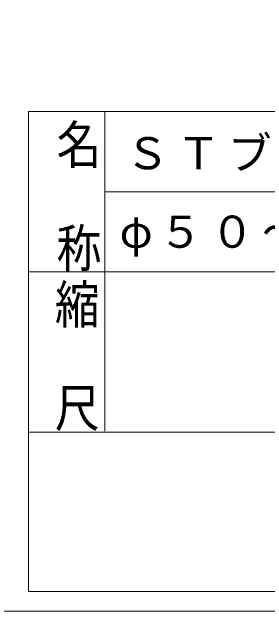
# Model space of a CAD drawing. Units: millimetres, scale not verified. Extents: x -2100 to 2100, y -1470 to 1470.
# Drawn here: x 1042 to 1298, y -1470 to -872 of the extents above; entities that cross this region are included whole.
import ezdxf
from ezdxf.enums import TextEntityAlignment as Align

# ---------------------------------------------------------------- set-up
doc = ezdxf.new("R2010")
doc.units = ezdxf.units.MM
doc.header["$LTSCALE"] = 15
doc.layers.add('0-0_図面枠', color=7, linetype='Continuous', lineweight=18)
doc.styles.add('@ＭＳ ゴシック', font='')
doc.styles.add('ＭＳ ゴシック', font='')
doc.styles.get('@ＭＳ ゴシック').set_extended_font_data('@MS Gothic')
doc.styles.get('ＭＳ ゴシック').set_extended_font_data('MS Gothic')

msp = doc.modelspace()

# ---------------------------------------------------------------- linework, layer by layer
at = {"layer": '0-0_図面枠', "color": 5}
for p, q in [((1058.9, -971.49), (1058.9, -1450.43)), ((1135.41, -971.49), (1135.41, -1131.49)), ((1058.9, -1131.49), (2076.66, -1131.49)), ((1135.41, -1131.49), (1135.41, -1290.43)), ((1058.9, -1291.49), (2076.66, -1291.49)), ((1058.9, -1450.43), (2076.66, -1450.43))]:
    msp.add_line(p, q, dxfattribs=at)
at = {"layer": '0-0_図面枠', "color": 4}
msp.add_line((1135.41, -1051.49), (2076.66, -1051.49), dxfattribs=at)
at = {"layer": '0-0_図面枠', "color": 5}
msp.add_lwpolyline([(2100, 1470), (-2100, 1470), (-2100, -1470), (2100, -1470)], close=True, dxfattribs=at)
msp.add_lwpolyline([(1058.9, -971.49), (2076.66, -971.49), (2076.66, -1450.43)], dxfattribs=at)

# ---------------------------------------------------------------- texts
at = {"layer": '0-0_図面枠', "style": '@ＭＳ ゴシック', "width": 1.15}
for s, p in [('名\u3000称', (1082.57, -978.24)), ('縮\u3000尺', (1080.79, -1137.59))]:
    msp.add_text(s, height=32.88, rotation=270, dxfattribs=at).set_placement(p, align=Align.BOTTOM_LEFT)
at = {"layer": '0-0_図面枠', "char_height": 32.1, "attachment_point": 7, "style": 'ＭＳ ゴシック'}
for s, insert in [('\\T1.17;ＳＴブロック\u3000Ｂタイプ散水\u3000Ⅲ型', (1155.84, -1032.68)), ('\\T1.18;φ５０～\\~１２５\u3000ＨＩＶＰ－ＲＲ－Ｇ', (1149.99, -1116.17))]:
    msp.add_mtext(s, dxfattribs=dict(at, insert=insert))

doc.saveas('drawing.dxf')
